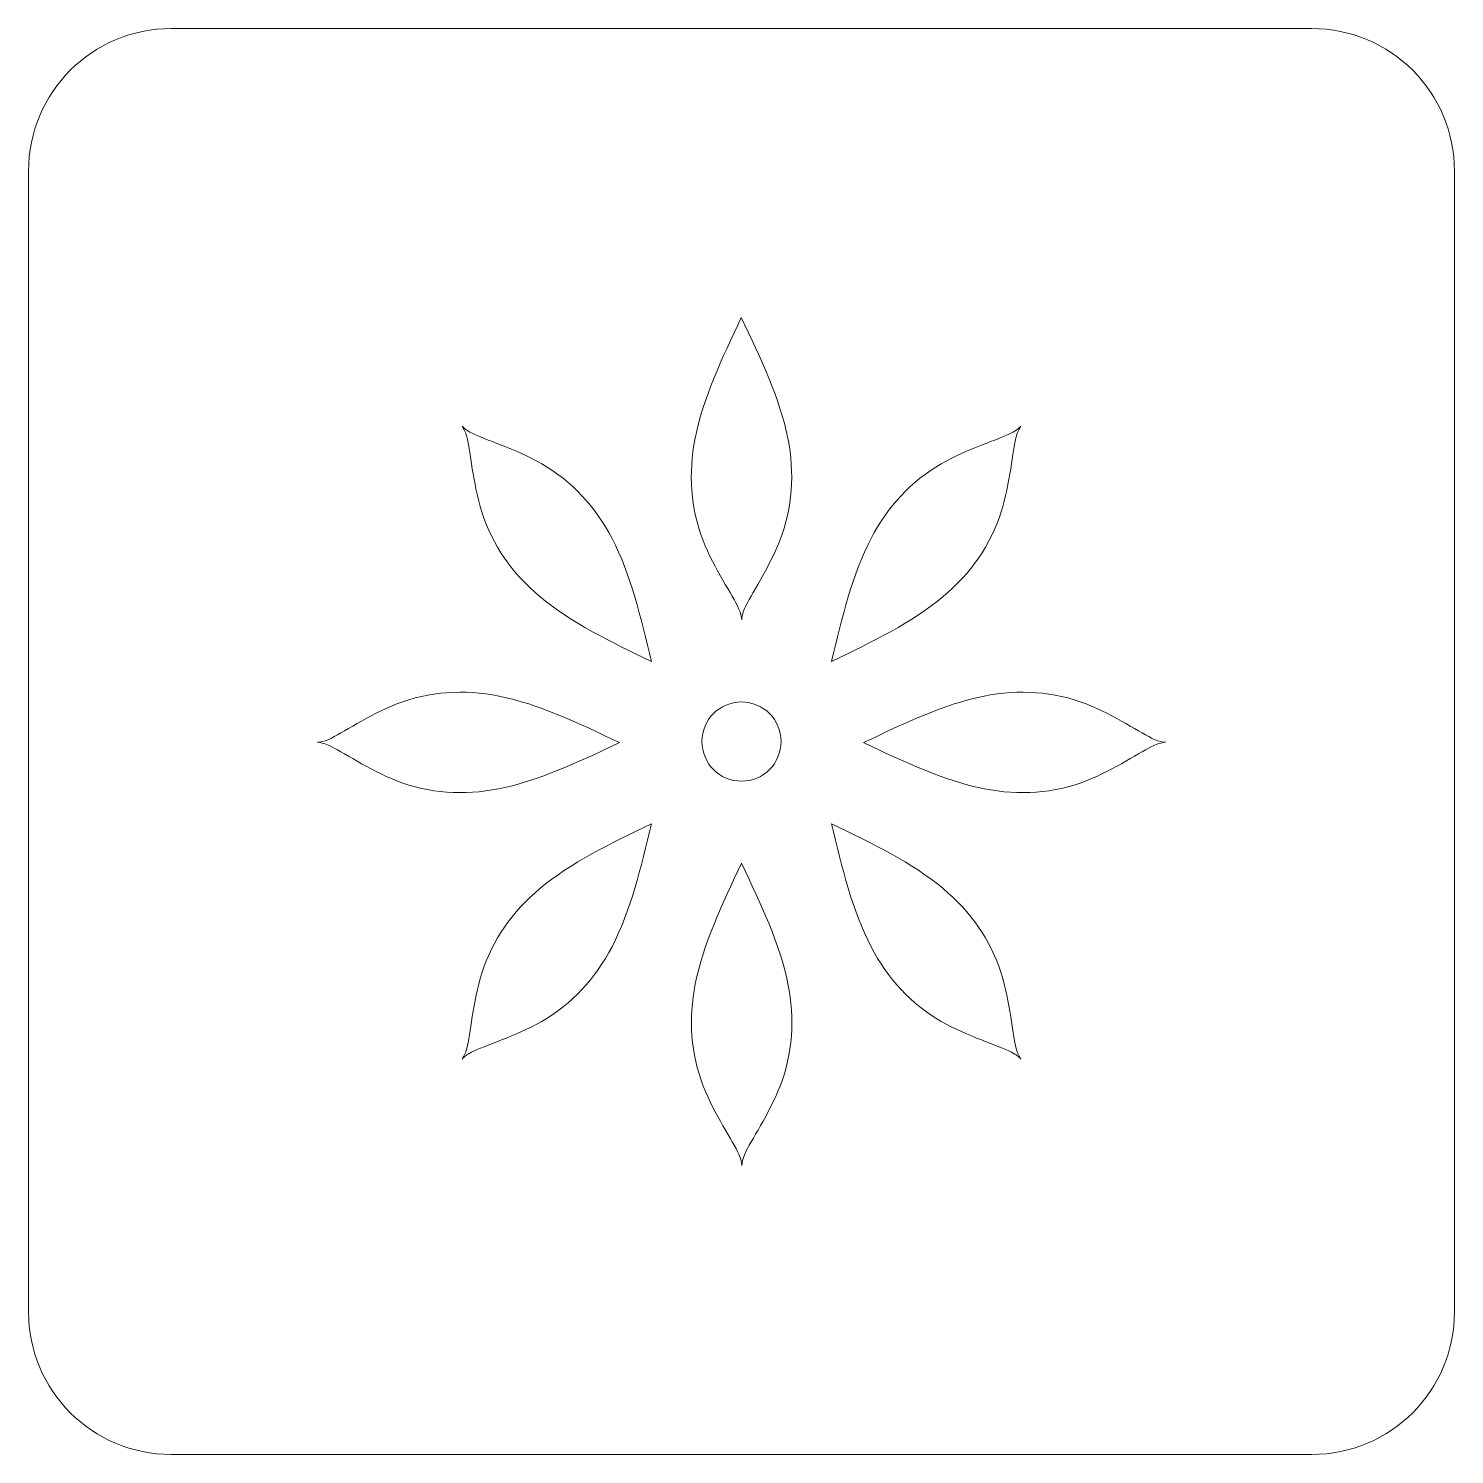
# Model space of a CAD drawing. Header units: inches. Extents: x -13.9 to 20.5, y -8.9 to 4.3.
# Drawn here: x 9.21 to 20.46, y -7.24 to 4.01 of the extents above; entities that cross this region are included whole.
import ezdxf

# ---------------------------------------------------------------- set-up
doc = ezdxf.new("R2010")
doc.units = ezdxf.units.IN
doc.header["$MEASUREMENT"] = 0
doc.layers.add('Layer 1', color=7, linetype='Continuous')

# ---------------------------------------------------------------- blocks, each defined once
blk = doc.blocks.new('block 16')
at = {"layer": 'Layer 1', "lineweight": 0}
blk.add_open_spline([(15.542, -2.259), (15.624, -2.604), (15.706, -2.948), (15.854, -3.229), (15.985, -3.48), (16.169, -3.681), (16.408, -3.818), (16.614, -3.937), (16.861, -4.009), (16.962, -4.061), (17.002, -4.081), (17.019, -4.098), (17.036, -4.116)], degree=3, knots=[0, 0, 0, 0, 1, 1, 1, 2, 2, 2, 3, 3, 3, 4, 4, 4, 4], dxfattribs=at)
blk = doc.blocks.new('block 17')
at = {"layer": 'Layer 1', "lineweight": 0}
blk.add_open_spline([(17.036, -4.116), (17.023, -4.095), (17.01, -4.074), (16.999, -4.032), (16.97, -3.922), (16.952, -3.665), (16.88, -3.438), (16.797, -3.176), (16.64, -2.953), (16.423, -2.771), (16.18, -2.566), (15.861, -2.413), (15.542, -2.259)], degree=3, knots=[0, 0, 0, 0, 1, 1, 1, 2, 2, 2, 3, 3, 3, 4, 4, 4, 4], dxfattribs=at)
blk = doc.blocks.new('block 18')
at = {"layer": 'Layer 1', "lineweight": 0}
blk.add_open_spline([(17.036, 0.878), (17.019, 0.861), (17.002, 0.844), (16.962, 0.824), (16.861, 0.772), (16.614, 0.7), (16.408, 0.581), (16.169, 0.444), (15.985, 0.243), (15.854, -0.008), (15.706, -0.289), (15.624, -0.634), (15.542, -0.978)], degree=3, knots=[0, 0, 0, 0, 1, 1, 1, 2, 2, 2, 3, 3, 3, 4, 4, 4, 4], dxfattribs=at)
blk = doc.blocks.new('block 19')
at = {"layer": 'Layer 1', "lineweight": 0}
blk.add_open_spline([(15.542, -0.978), (15.861, -0.825), (16.18, -0.671), (16.423, -0.466), (16.64, -0.284), (16.797, -0.061), (16.88, 0.201), (16.952, 0.428), (16.97, 0.684), (16.999, 0.794), (17.01, 0.837), (17.023, 0.858), (17.036, 0.878)], degree=3, knots=[0, 0, 0, 0, 1, 1, 1, 2, 2, 2, 3, 3, 3, 4, 4, 4, 4], dxfattribs=at)
blk = doc.blocks.new('block 20')
at = {"layer": 'Layer 1', "lineweight": 0}
blk.add_open_spline([(15.794, -1.619), (16.114, -1.77), (16.434, -1.922), (16.746, -1.983), (17.024, -2.038), (17.296, -2.02), (17.552, -1.92), (17.774, -1.834), (17.985, -1.686), (18.089, -1.64), (18.129, -1.622), (18.153, -1.619), (18.177, -1.616)], degree=3, knots=[0, 0, 0, 0, 1, 1, 1, 2, 2, 2, 3, 3, 3, 4, 4, 4, 4], dxfattribs=at)
blk = doc.blocks.new('block 21')
at = {"layer": 'Layer 1', "lineweight": 0}
blk.add_open_spline([(12.627, 0.878), (12.64, 0.858), (12.653, 0.837), (12.664, 0.794), (12.693, 0.684), (12.711, 0.428), (12.783, 0.201), (12.866, -0.061), (13.023, -0.284), (13.24, -0.466), (13.483, -0.671), (13.802, -0.825), (14.121, -0.978)], degree=3, knots=[0, 0, 0, 0, 1, 1, 1, 2, 2, 2, 3, 3, 3, 4, 4, 4, 4], dxfattribs=at)
blk = doc.blocks.new('block 22')
at = {"layer": 'Layer 1', "lineweight": 0}
blk.add_open_spline([(14.121, -0.978), (14.039, -0.634), (13.957, -0.289), (13.81, -0.008), (13.678, 0.243), (13.494, 0.444), (13.255, 0.581), (13.049, 0.7), (12.802, 0.772), (12.701, 0.824), (12.661, 0.844), (12.644, 0.861), (12.627, 0.878)], degree=3, knots=[0, 0, 0, 0, 1, 1, 1, 2, 2, 2, 3, 3, 3, 4, 4, 4, 4], dxfattribs=at)
blk = doc.blocks.new('block 23')
at = {"layer": 'Layer 1', "lineweight": 0}
blk.add_open_spline([(11.486, -1.616), (11.51, -1.619), (11.534, -1.622), (11.574, -1.64), (11.678, -1.686), (11.889, -1.834), (12.111, -1.92), (12.367, -2.02), (12.639, -2.038), (12.917, -1.983), (13.229, -1.922), (13.549, -1.77), (13.869, -1.619)], degree=3, knots=[0, 0, 0, 0, 1, 1, 1, 2, 2, 2, 3, 3, 3, 4, 4, 4, 4], dxfattribs=at)
blk = doc.blocks.new('block 24')
at = {"layer": 'Layer 1', "lineweight": 0}
blk.add_open_spline([(13.869, -1.619), (13.549, -1.466), (13.23, -1.314), (12.918, -1.252), (12.64, -1.197), (12.368, -1.215), (12.111, -1.314), (11.889, -1.4), (11.678, -1.547), (11.575, -1.593), (11.534, -1.611), (11.51, -1.614), (11.486, -1.616)], degree=3, knots=[0, 0, 0, 0, 1, 1, 1, 2, 2, 2, 3, 3, 3, 4, 4, 4, 4], dxfattribs=at)
blk = doc.blocks.new('block 25')
at = {"layer": 'Layer 1', "lineweight": 0}
blk.add_open_spline([(12.627, -4.116), (12.644, -4.098), (12.661, -4.081), (12.701, -4.061), (12.802, -4.009), (13.049, -3.937), (13.255, -3.818), (13.494, -3.681), (13.678, -3.48), (13.81, -3.229), (13.957, -2.948), (14.039, -2.604), (14.121, -2.259)], degree=3, knots=[0, 0, 0, 0, 1, 1, 1, 2, 2, 2, 3, 3, 3, 4, 4, 4, 4], dxfattribs=at)
blk = doc.blocks.new('block 26')
at = {"layer": 'Layer 1', "lineweight": 0}
blk.add_open_spline([(14.121, -2.259), (13.802, -2.413), (13.483, -2.566), (13.24, -2.771), (13.023, -2.953), (12.866, -3.176), (12.783, -3.438), (12.711, -3.665), (12.693, -3.922), (12.664, -4.032), (12.653, -4.074), (12.64, -4.095), (12.627, -4.116)], degree=3, knots=[0, 0, 0, 0, 1, 1, 1, 2, 2, 2, 3, 3, 3, 4, 4, 4, 4], dxfattribs=at)
blk = doc.blocks.new('block 27')
at = {"layer": 'Layer 1', "lineweight": 0}
blk.add_open_spline([(18.177, -1.616), (18.153, -1.614), (18.129, -1.611), (18.088, -1.593), (17.985, -1.547), (17.774, -1.4), (17.552, -1.314), (17.295, -1.215), (17.023, -1.197), (16.745, -1.252), (16.433, -1.314), (16.114, -1.466), (15.794, -1.619)], degree=3, knots=[0, 0, 0, 0, 1, 1, 1, 2, 2, 2, 3, 3, 3, 4, 4, 4, 4], dxfattribs=at)
blk = doc.blocks.new('block 28')
at = {"layer": 'Layer 1', "lineweight": 0}
blk.add_open_spline([(14.83, 1.734), (14.678, 1.414), (14.527, 1.094), (14.466, 0.782), (14.411, 0.504), (14.429, 0.233), (14.529, -0.024), (14.615, -0.246), (14.763, -0.456), (14.809, -0.56), (14.827, -0.601), (14.83, -0.625), (14.833, -0.649)], degree=3, knots=[0, 0, 0, 0, 1, 1, 1, 2, 2, 2, 3, 3, 3, 4, 4, 4, 4], dxfattribs=at)
blk = doc.blocks.new('block 29')
at = {"layer": 'Layer 1', "lineweight": 0}
blk.add_open_spline([(14.833, -0.649), (14.835, -0.625), (14.838, -0.601), (14.856, -0.56), (14.902, -0.456), (15.049, -0.245), (15.135, -0.023), (15.234, 0.234), (15.252, 0.505), (15.197, 0.783), (15.135, 1.095), (14.983, 1.415), (14.83, 1.734)], degree=3, knots=[0, 0, 0, 0, 1, 1, 1, 2, 2, 2, 3, 3, 3, 4, 4, 4, 4], dxfattribs=at)
blk = doc.blocks.new('block 30')
at = {"layer": 'Layer 1', "lineweight": 0}
blk.add_open_spline([(14.831, -2.571), (14.68, -2.891), (14.528, -3.211), (14.467, -3.523), (14.413, -3.801), (14.43, -4.072), (14.53, -4.329), (14.616, -4.551), (14.764, -4.761), (14.81, -4.865), (14.828, -4.906), (14.831, -4.93), (14.834, -4.954)], degree=3, knots=[0, 0, 0, 0, 1, 1, 1, 2, 2, 2, 3, 3, 3, 4, 4, 4, 4], dxfattribs=at)
blk = doc.blocks.new('block 31')
at = {"layer": 'Layer 1', "lineweight": 0}
blk.add_open_spline([(14.834, -4.954), (14.837, -4.93), (14.839, -4.906), (14.857, -4.865), (14.903, -4.761), (15.051, -4.55), (15.136, -4.328), (15.236, -4.072), (15.253, -3.8), (15.198, -3.522), (15.136, -3.21), (14.984, -2.891), (14.831, -2.571)], degree=3, knots=[0, 0, 0, 0, 1, 1, 1, 2, 2, 2, 3, 3, 3, 4, 4, 4, 4], dxfattribs=at)
blk = doc.blocks.new('block 15')
at = {"layer": 'Layer 1'}
for name in ['block 28', 'block 29', 'block 21', 'block 22', 'block 18', 'block 19', 'block 24', 'block 27', 'block 23', 'block 20', 'block 25', 'block 26', 'block 16', 'block 17', 'block 30', 'block 31']:
    blk.add_blockref(name, (0, 0), dxfattribs=at)
blk = doc.blocks.new('block 14')
at = {"layer": 'Layer 1', "lineweight": 0}
blk.add_open_spline([(15.144, -1.61), (15.144, -1.783), (15.004, -1.923), (14.832, -1.923), (14.659, -1.923), (14.519, -1.783), (14.519, -1.61), (14.519, -1.437), (14.659, -1.298), (14.832, -1.298), (15.004, -1.298), (15.144, -1.437), (15.144, -1.61)], degree=3, knots=[0, 0, 0, 0, 1, 1, 1, 2, 2, 2, 3, 3, 3, 4, 4, 4, 4], dxfattribs=at)
at = {"layer": 'Layer 1'}
blk.add_blockref('block 15', (0, 0), dxfattribs=at)

msp = doc.modelspace()

# ---------------------------------------------------------------- linework, layer by layer
at = {"layer": 'Layer 1', "lineweight": 0}
msp.add_open_spline([(20.456, -6.11), (20.456, -6.731), (19.953, -7.235), (19.331, -7.235), (19.331, -7.235), (10.332, -7.235), (10.332, -7.235), (9.71, -7.235), (9.207, -6.731), (9.207, -6.11), (9.207, -6.11), (9.207, 2.89), (9.207, 2.89), (9.207, 3.511), (9.71, 4.015), (10.332, 4.015), (10.332, 4.015), (19.331, 4.015), (19.331, 4.015), (19.953, 4.015), (20.456, 3.511), (20.456, 2.89), (20.456, 2.89), (20.456, -6.11), (20.456, -6.11)], degree=3, knots=[0, 0, 0, 0, 1, 1, 1, 2, 2, 2, 3, 3, 3, 4, 4, 4, 5, 5, 5, 6, 6, 6, 7, 7, 7, 8, 8, 8, 8], dxfattribs=at)

# ---------------------------------------------------------------- block references
at = {"layer": 'Layer 1'}
msp.add_blockref('block 14', (0, 0), dxfattribs=at)

doc.saveas('drawing.dxf')
